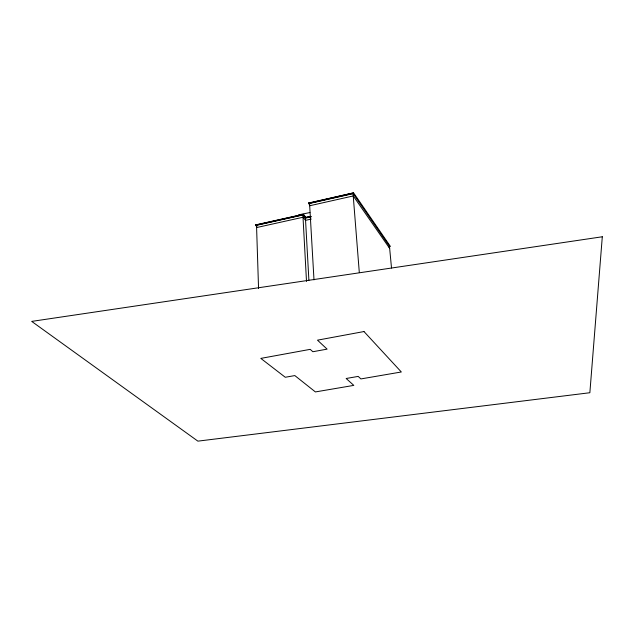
<?xml version="1.0" encoding="UTF-8"?>
<svg xmlns="http://www.w3.org/2000/svg" width="634" height="634" viewBox="0 0 634 634"><rect width="100%" height="100%" fill="white"/><g stroke="black" fill="none" stroke-linecap="round" stroke-linejoin="round"><path stroke-width="0.95" d="M309.63 204.719L308.465 203.046L353.582 192.855L390.409 246.436L388.483 246.84M308.473 203.26L353.582 192.855M389.458 246.277L353.035 193.433L309.55 203.245L313.996 279.871M309.566 203.459L353.059 193.639M309.701 205.749L353.241 195.946L389.664 248.401M256.77 226.552L255.431 224.935L303.353 214.252L305.913 217.557L310.454 216.551M255.439 225.141L303.369 214.458L305.913 217.557M256.524 225.324L302.886 214.989L305.429 218.088L311.151 216.82M256.596 227.558L303.012 217.248L305.556 220.331L311.286 219.063M305.897 217.359L310.438 216.345M303.385 215.401L305.422 217.882L311.143 216.614M298.574 214.863L309.907 212.541M255.431 224.935L256.762 226.354M308.465 203.046L309.614 204.513M389.442 246.087L391.511 268.016M353.035 193.433L359.312 272.588M305.422 217.882L308.893 280.244M306.507 281.433L302.878 214.783L256.516 225.118L258.561 288.549M602.3 236.767L589.858 392.731L197.887 441.145L31.7 321.398L602.3 236.767M363.979 331.55L317.491 340.165L327.096 349.136L312.863 351.727L310.208 349.35L260.812 358.392L285.268 377.262L294.826 375.582L315.407 391.931L353.804 385.385L346.156 378.49L358.202 376.406L360.881 378.926L401.322 371.984L363.979 331.55"/></g></svg>
